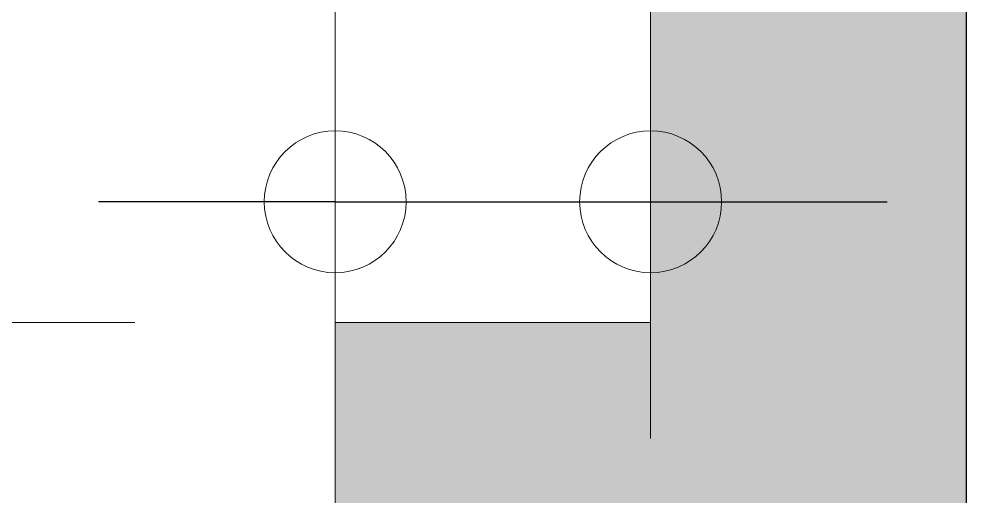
# Model space of a CAD drawing. Header units: millimetres. Extents: x 0 to 59350, y 0 to 29700.
# Drawn here: x 15065.4 to 15215.5, y 7620.6 to 7696.2 of the extents above; entities that cross this region are included whole.
import ezdxf

# ---------------------------------------------------------------- set-up
doc = ezdxf.new("R2010")
doc.units = ezdxf.units.MM
doc.linetypes.add('PUNKT2_S9', pattern=[1, 0, -1])
doc.layers.add('Standard', color=7, linetype='Continuous', lineweight=25)

msp = doc.modelspace()

# ---------------------------------------------------------------- hatches: boundary and pattern name
at = {"layer": 'Standard', "linetype": 'PUNKT2_S9', "lineweight": 18}
for points in [[(15165.49, 9378.12), (15165.49, 7538.12), (15215.49, 7538.12), (15215.49, 9378.12)], [(15115.49, 7648.12), (15115.49, 7488.12), (15165.49, 7488.12), (15165.49, 7648.12)]]:
    msp.add_hatch(color=59, dxfattribs=at).paths.add_polyline_path(points)

# ---------------------------------------------------------------- linework, layer by layer
at = {"layer": 'Standard', "color": 36, "linetype": 'Continuous', "lineweight": 18}
for p, q in [((15215.49, 7588.12), (15215.49, 9378.12)), ((15165.49, 9328.12), (15165.49, 7648.12)), ((15115.49, 7648.12), (15115.49, 7488.12)), ((15165.49, 7648.12), (15115.49, 7648.12))]:
    msp.add_line(p, q, dxfattribs=at)
at = {"layer": 'Standard', "color": 7, "linetype": 'Continuous', "lineweight": -3}
for p, q in [((15215.49, 9378.12), (15215.49, 7588.12)), ((15115.49, 7667.26), (15077.99, 7667.26)), ((15115.49, 7667.26), (15165.49, 7667.26)), ((15165.49, 7667.26), (15202.99, 7667.26))]:
    msp.add_line(p, q, dxfattribs=at)
at = {"layer": 'Standard', "color": 7, "linetype": 'Continuous', "lineweight": 18}
for p, q in [((15115.49, 7667.26), (15115.49, 7704.76)), ((15165.49, 7667.26), (15165.49, 7704.76)), ((15115.49, 7667.26), (15115.49, 7629.76)), ((15165.49, 7667.26), (15165.49, 7629.76)), ((15046.24, 7648.12), (15083.74, 7648.12))]:
    msp.add_line(p, q, dxfattribs=at)
for centre in [(15115.49, 7667.26), (15165.49, 7667.26)]:
    msp.add_circle(centre, 11.25, dxfattribs=at)

doc.saveas('drawing.dxf')
